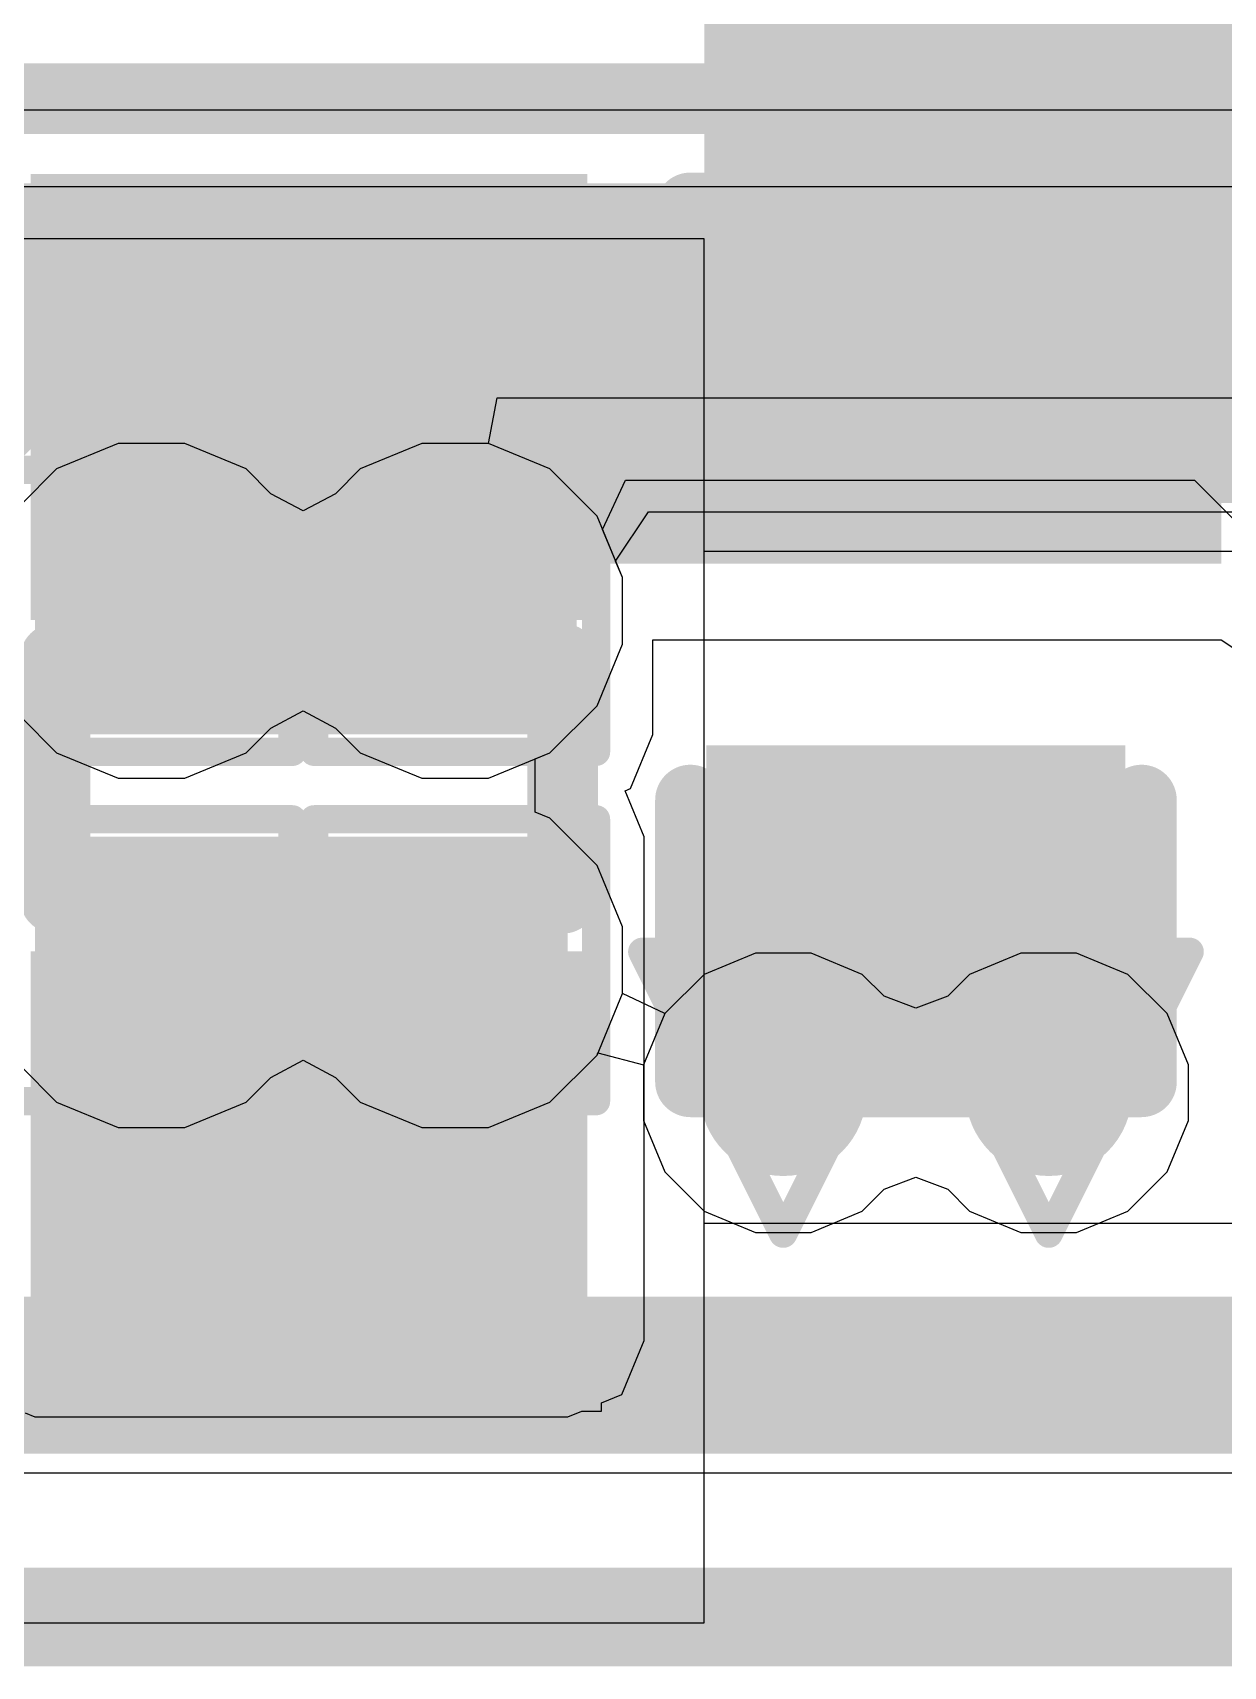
# Model space of a CAD drawing. Header units: inches. Extents: x -6 to 283, y -12 to 154.
# Drawn here: x 22.149 to 24.294, y -11.729 to -8.786 of the extents above; entities that cross this region are included whole.
import ezdxf

# ---------------------------------------------------------------- set-up
doc = ezdxf.new("R2010")
doc.units = ezdxf.units.IN
for name, color, linetype in [('Board Outline', 216, 'Continuous'), ('Bottom Layer', 5, 'Continuous'), ('Bottom Overlay', 54, 'Continuous'), ('Bottom Paste', 16, 'Continuous'), ('Bottom Solder', 6, 'Continuous'), ('Drill Drawing', 1, 'Continuous'), ('GND-1', 16, 'Continuous'), ('GND-2', 90, 'Continuous'), ('GND-3', 216, 'Continuous'), ('GND-4', 54, 'Continuous'), ('PWR-1', 156, 'Continuous'), ('PWR-2', 130, 'Continuous'), ('Signal L1', 76, 'Continuous'), ('Signal L2', 6, 'Continuous'), ('Top Layer', 1, 'Continuous'), ('Top Overlay', 2, 'Continuous'), ('Top Paste', 8, 'Continuous'), ('Top Solder', 216, 'Continuous'), ('Via Holes', 16, 'Continuous')]:
    doc.layers.add(name, color=color, linetype=linetype)

# ---------------------------------------------------------------- blocks, each defined once
blk = doc.blocks.new('0630CDMCCDS_3R3MC_B_181')
at = {"layer": 'Bottom Layer'}
blk.add_hatch(color=5, dxfattribs=at).paths.add_polyline_path([(-4.2, 1.6), (-1.8, 1.6), (-1.8, -1.6), (-4.2, -1.6)])
at = {"layer": 'Bottom Paste'}
blk.add_hatch(color=16, dxfattribs=at).paths.add_polyline_path([(-4.2, 1.6), (-1.8, 1.6), (-1.8, -1.6), (-4.2, -1.6)])
at = {"layer": 'Bottom Solder'}
blk.add_hatch(color=6, dxfattribs=at).paths.add_polyline_path([(-4.2508, 1.6508), (-1.7492, 1.6508), (-1.7492, -1.6508), (-4.2508, -1.6508)])
at = {"layer": 'Bottom Overlay'}
blk.add_lwpolyline([(3.4999, 3.3, 0.127, 0.127, 0), (-3.4901, 3.3, 0.127, 0.127, 0)], format="xyseb", dxfattribs=at)
blk = doc.blocks.new('IND_0603__1608_M_______197')
at = {"layer": 'Top Layer'}
for points in [[(-1, 0.4), (-0.4, 0.4), (-0.4, -0.4), (-1, -0.4)], [(0.4, 0.4), (1, 0.4), (1, -0.4), (0.4, -0.4)]]:
    blk.add_hatch(color=1, dxfattribs=at).paths.add_polyline_path(points)
at = {"layer": 'Top Paste'}
for points in [[(-1, 0.4), (-0.4, 0.4), (-0.4, -0.4), (-1, -0.4)], [(0.4, 0.4), (1, 0.4), (1, -0.4), (0.4, -0.4)]]:
    blk.add_hatch(color=8, dxfattribs=at).paths.add_polyline_path(points)
at = {"layer": 'Top Solder'}
for points in [[(-1.1016, 0.5016), (-0.2984, 0.5016), (-0.2984, -0.5016), (-1.1016, -0.5016)], [(0.2984, 0.5016), (1.1016, 0.5016), (1.1016, -0.5016), (0.2984, -0.5016)]]:
    blk.add_hatch(color=216, dxfattribs=at).paths.add_polyline_path(points)
at = {"layer": 'Top Overlay'}
for points in [[(-0.2032, 0.4572, 0.127, 0.127, 0), (0.2286, 0.4572, 0.127, 0.127, 0)], [(-0.2032, -0.4572, 0.127, 0.127, 0), (0.2286, -0.4572, 0.127, 0.127, 0)]]:
    blk.add_lwpolyline(points, format="xyseb", dxfattribs=at)
for points in [[(-0.2349, 0.4572, 0.0635, 0.0635, 1), (-0.1714, 0.4572, 0.0635, 0.0635, 1)], [(0.1968, 0.4572, 0.0635, 0.0635, 1), (0.2604, 0.4572, 0.0635, 0.0635, 1)], [(-0.2349, -0.4572, 0.0635, 0.0635, 1), (-0.1714, -0.4572, 0.0635, 0.0635, 1)], [(0.1968, -0.4572, 0.0635, 0.0635, 1), (0.2604, -0.4572, 0.0635, 0.0635, 1)]]:
    blk.add_lwpolyline(points, format="xyseb", close=True, dxfattribs=at)
blk = doc.blocks.new('C___0402_243')
at = {"layer": 'Top Layer'}
for points in [[(-0.6985, -0.3175), (-0.6985, 0.3175), (-0.2413, 0.3175), (-0.2413, -0.3175)], [(0.2413, -0.3175), (0.2413, 0.3175), (0.6985, 0.3175), (0.6985, -0.3175)]]:
    blk.add_hatch(color=1, dxfattribs=at).paths.add_polyline_path(points)
at = {"layer": 'Top Paste'}
for points in [[(-0.6985, -0.3175), (-0.6985, 0.3175), (-0.2413, 0.3175), (-0.2413, -0.3175)], [(0.2413, -0.3175), (0.2413, 0.3175), (0.6985, 0.3175), (0.6985, -0.3175)]]:
    blk.add_hatch(color=8, dxfattribs=at).paths.add_polyline_path(points)
at = {"layer": 'Top Solder'}
for points in [[(-0.7585, -0.3775), (-0.7585, 0.3775), (-0.1813, 0.3775), (-0.1813, -0.3775)], [(0.1813, -0.3775), (0.1813, 0.3775), (0.7585, 0.3775), (0.7585, -0.3775)]]:
    blk.add_hatch(color=216, dxfattribs=at).paths.add_polyline_path(points)
at = {"layer": 'Top Overlay'}
for points in [[(-0.7874, 0.4064, 0.127, 0.127, 0), (-0.2794, 0.4064, 0.127, 0.127, 0)], [(-0.7874, 0.4064, 0.127, 0.127, 0), (-0.7874, -0.4064, 0.127, 0.127, 0)], [(0.2794, 0.4064, 0.127, 0.127, 0), (0.7874, 0.4064, 0.127, 0.127, 0)], [(0.7874, 0.4064, 0.127, 0.127, 0), (0.7874, -0.4064, 0.127, 0.127, 0)], [(-0.7874, -0.4064, 0.127, 0.127, 0), (-0.2794, -0.4064, 0.127, 0.127, 0)], [(0.2794, -0.4064, 0.127, 0.127, 0), (0.7874, -0.4064, 0.127, 0.127, 0)]]:
    blk.add_lwpolyline(points, format="xyseb", dxfattribs=at)
for points in [[(-0.8191, 0.4064, 0.0635, 0.0635, 1), (-0.7556, 0.4064, 0.0635, 0.0635, 1)], [(-0.8191, 0.4064, 0.0635, 0.0635, 1), (-0.7556, 0.4064, 0.0635, 0.0635, 1)], [(-0.3111, 0.4064, 0.0635, 0.0635, 1), (-0.2477, 0.4064, 0.0635, 0.0635, 1)], [(0.2477, 0.4064, 0.0635, 0.0635, 1), (0.3111, 0.4064, 0.0635, 0.0635, 1)], [(0.7556, 0.4064, 0.0635, 0.0635, 1), (0.8191, 0.4064, 0.0635, 0.0635, 1)], [(0.7556, 0.4064, 0.0635, 0.0635, 1), (0.8191, 0.4064, 0.0635, 0.0635, 1)], [(-0.8191, -0.4064, 0.0635, 0.0635, 1), (-0.7556, -0.4064, 0.0635, 0.0635, 1)], [(-0.8191, -0.4064, 0.0635, 0.0635, 1), (-0.7556, -0.4064, 0.0635, 0.0635, 1)], [(-0.3111, -0.4064, 0.0635, 0.0635, 1), (-0.2477, -0.4064, 0.0635, 0.0635, 1)], [(0.2477, -0.4064, 0.0635, 0.0635, 1), (0.3111, -0.4064, 0.0635, 0.0635, 1)], [(0.7556, -0.4064, 0.0635, 0.0635, 1), (0.8191, -0.4064, 0.0635, 0.0635, 1)], [(0.7556, -0.4064, 0.0635, 0.0635, 1), (0.8191, -0.4064, 0.0635, 0.0635, 1)]]:
    blk.add_lwpolyline(points, format="xyseb", close=True, dxfattribs=at)

msp = doc.modelspace()

# ---------------------------------------------------------------- hatches: boundary and pattern name
at = {"layer": 'Bottom Layer'}
for points in [[(23.9566, -9.5826), (26.3566, -9.5826), (26.3566, -3.0879), (23.9566, -3.0879)], [(23.3589, -9.5826), (26.3566, -9.5826), (26.3566, -6.3826), (23.3589, -6.3826)]]:
    msp.add_hatch(color=5, dxfattribs=at).paths.add_polyline_path(points)
h = msp.add_hatch(color=5, dxfattribs=at)
edge = h.paths.add_edge_path()
edge.add_arc((22.3628, -9.8276), 0.2, 0, 360)
h = msp.add_hatch(color=5, dxfattribs=at)
edge = h.paths.add_edge_path()
edge.add_arc((22.91, -9.8276), 0.2, 0, 360)
h = msp.add_hatch(color=5, dxfattribs=at)
edge = h.paths.add_edge_path()
edge.add_arc((22.3628, -10.457), 0.2, 0, 360)
h = msp.add_hatch(color=5, dxfattribs=at)
edge = h.paths.add_edge_path()
edge.add_arc((22.91, -10.457), 0.2, 0, 360)
h = msp.add_hatch(color=5, dxfattribs=at)
edge = h.paths.add_edge_path()
edge.add_arc((23.5011, -10.6957), 0.15, 0, 360)
h = msp.add_hatch(color=5, dxfattribs=at)
edge = h.paths.add_edge_path()
edge.add_arc((23.9795, -10.6957), 0.15, 0, 360)
at = {"layer": 'GND-1'}
h = msp.add_hatch(color=16, dxfattribs=at)
edge = h.paths.add_edge_path()
edge.add_arc((22.3628, -9.8276), 0.2, 0, 360)
h = msp.add_hatch(color=16, dxfattribs=at)
edge = h.paths.add_edge_path()
edge.add_arc((22.91, -9.8276), 0.2, 0, 360)
h = msp.add_hatch(color=16, dxfattribs=at)
edge = h.paths.add_edge_path()
edge.add_arc((22.3628, -10.457), 0.2, 0, 360)
h = msp.add_hatch(color=16, dxfattribs=at)
edge = h.paths.add_edge_path()
edge.add_arc((22.91, -10.457), 0.2, 0, 360)
h = msp.add_hatch(color=16, dxfattribs=at)
edge = h.paths.add_edge_path()
edge.add_arc((23.5011, -10.6957), 0.15, 0, 360)
h = msp.add_hatch(color=16, dxfattribs=at)
edge = h.paths.add_edge_path()
edge.add_arc((23.9795, -10.6957), 0.15, 0, 360)
at = {"layer": 'GND-2'}
h = msp.add_hatch(color=90, dxfattribs=at)
edge = h.paths.add_edge_path()
edge.add_arc((22.3628, -9.8276), 0.2, 0, 360)
h = msp.add_hatch(color=90, dxfattribs=at)
edge = h.paths.add_edge_path()
edge.add_arc((22.91, -9.8276), 0.2, 0, 360)
h = msp.add_hatch(color=90, dxfattribs=at)
edge = h.paths.add_edge_path()
edge.add_arc((22.3628, -10.457), 0.2, 0, 360)
h = msp.add_hatch(color=90, dxfattribs=at)
edge = h.paths.add_edge_path()
edge.add_arc((22.91, -10.457), 0.2, 0, 360)
h = msp.add_hatch(color=90, dxfattribs=at)
edge = h.paths.add_edge_path()
edge.add_arc((23.5011, -10.6957), 0.15, 0, 360)
h = msp.add_hatch(color=90, dxfattribs=at)
edge = h.paths.add_edge_path()
edge.add_arc((23.9795, -10.6957), 0.15, 0, 360)
at = {"layer": 'GND-3'}
h = msp.add_hatch(color=216, dxfattribs=at)
edge = h.paths.add_edge_path()
edge.add_arc((22.3628, -9.8276), 0.2, 0, 360)
h = msp.add_hatch(color=216, dxfattribs=at)
edge = h.paths.add_edge_path()
edge.add_arc((22.91, -9.8276), 0.2, 0, 360)
h = msp.add_hatch(color=216, dxfattribs=at)
edge = h.paths.add_edge_path()
edge.add_arc((22.3628, -10.457), 0.2, 0, 360)
h = msp.add_hatch(color=216, dxfattribs=at)
edge = h.paths.add_edge_path()
edge.add_arc((22.91, -10.457), 0.2, 0, 360)
h = msp.add_hatch(color=216, dxfattribs=at)
edge = h.paths.add_edge_path()
edge.add_arc((23.5011, -10.6957), 0.15, 0, 360)
h = msp.add_hatch(color=216, dxfattribs=at)
edge = h.paths.add_edge_path()
edge.add_arc((23.9795, -10.6957), 0.15, 0, 360)
at = {"layer": 'GND-4'}
h = msp.add_hatch(color=54, dxfattribs=at)
edge = h.paths.add_edge_path()
edge.add_arc((22.3628, -9.8276), 0.2, 0, 360)
h = msp.add_hatch(color=54, dxfattribs=at)
edge = h.paths.add_edge_path()
edge.add_arc((22.91, -9.8276), 0.2, 0, 360)
h = msp.add_hatch(color=54, dxfattribs=at)
edge = h.paths.add_edge_path()
edge.add_arc((22.3628, -10.457), 0.2, 0, 360)
h = msp.add_hatch(color=54, dxfattribs=at)
edge = h.paths.add_edge_path()
edge.add_arc((22.91, -10.457), 0.2, 0, 360)
h = msp.add_hatch(color=54, dxfattribs=at)
edge = h.paths.add_edge_path()
edge.add_arc((23.5011, -10.6957), 0.15, 0, 360)
h = msp.add_hatch(color=54, dxfattribs=at)
edge = h.paths.add_edge_path()
edge.add_arc((23.9795, -10.6957), 0.15, 0, 360)
at = {"layer": 'PWR-1'}
h = msp.add_hatch(color=156, dxfattribs=at)
edge = h.paths.add_edge_path()
edge.add_arc((22.3628, -9.8276), 0.2, 0, 360)
h = msp.add_hatch(color=156, dxfattribs=at)
edge = h.paths.add_edge_path()
edge.add_arc((22.91, -9.8276), 0.2, 0, 360)
h = msp.add_hatch(color=156, dxfattribs=at)
edge = h.paths.add_edge_path()
edge.add_arc((22.3628, -10.457), 0.2, 0, 360)
h = msp.add_hatch(color=156, dxfattribs=at)
edge = h.paths.add_edge_path()
edge.add_arc((22.91, -10.457), 0.2, 0, 360)
h = msp.add_hatch(color=156, dxfattribs=at)
edge = h.paths.add_edge_path()
edge.add_arc((23.5011, -10.6957), 0.15, 0, 360)
h = msp.add_hatch(color=156, dxfattribs=at)
edge = h.paths.add_edge_path()
edge.add_arc((23.9795, -10.6957), 0.15, 0, 360)
at = {"layer": 'PWR-2'}
h = msp.add_hatch(color=130, dxfattribs=at)
edge = h.paths.add_edge_path()
edge.add_arc((22.3628, -9.8276), 0.2, 0, 360)
h = msp.add_hatch(color=130, dxfattribs=at)
edge = h.paths.add_edge_path()
edge.add_arc((22.91, -9.8276), 0.2, 0, 360)
h = msp.add_hatch(color=130, dxfattribs=at)
edge = h.paths.add_edge_path()
edge.add_arc((22.3628, -10.457), 0.2, 0, 360)
h = msp.add_hatch(color=130, dxfattribs=at)
edge = h.paths.add_edge_path()
edge.add_arc((22.91, -10.457), 0.2, 0, 360)
h = msp.add_hatch(color=130, dxfattribs=at)
edge = h.paths.add_edge_path()
edge.add_arc((23.5011, -10.6957), 0.15, 0, 360)
h = msp.add_hatch(color=130, dxfattribs=at)
edge = h.paths.add_edge_path()
edge.add_arc((23.9795, -10.6957), 0.15, 0, 360)
at = {"layer": 'Signal L1'}
h = msp.add_hatch(color=76, dxfattribs=at)
edge = h.paths.add_edge_path()
edge.add_arc((22.3628, -9.8276), 0.2, 0, 360)
h = msp.add_hatch(color=76, dxfattribs=at)
edge = h.paths.add_edge_path()
edge.add_arc((22.91, -9.8276), 0.2, 0, 360)
h = msp.add_hatch(color=76, dxfattribs=at)
edge = h.paths.add_edge_path()
edge.add_arc((22.3628, -10.457), 0.2, 0, 360)
h = msp.add_hatch(color=76, dxfattribs=at)
edge = h.paths.add_edge_path()
edge.add_arc((22.91, -10.457), 0.2, 0, 360)
h = msp.add_hatch(color=76, dxfattribs=at)
edge = h.paths.add_edge_path()
edge.add_arc((23.5011, -10.6957), 0.15, 0, 360)
h = msp.add_hatch(color=76, dxfattribs=at)
edge = h.paths.add_edge_path()
edge.add_arc((23.9795, -10.6957), 0.15, 0, 360)
at = {"layer": 'Signal L2'}
msp.add_hatch(color=6, dxfattribs=at).paths.add_polyline_path([(21.7076, -9.4546), (25.5573, -9.4546), (25.5573, -9.201), (21.7076, -9.201)])
h = msp.add_hatch(color=6, dxfattribs=at)
edge = h.paths.add_edge_path()
edge.add_arc((22.3628, -9.8276), 0.2, 0, 360)
h = msp.add_hatch(color=6, dxfattribs=at)
edge = h.paths.add_edge_path()
edge.add_arc((22.91, -9.8276), 0.2, 0, 360)
h = msp.add_hatch(color=6, dxfattribs=at)
edge = h.paths.add_edge_path()
edge.add_arc((22.3628, -10.457), 0.2, 0, 360)
h = msp.add_hatch(color=6, dxfattribs=at)
edge = h.paths.add_edge_path()
edge.add_arc((22.91, -10.457), 0.2, 0, 360)
h = msp.add_hatch(color=6, dxfattribs=at)
edge = h.paths.add_edge_path()
edge.add_arc((23.5011, -10.6957), 0.15, 0, 360)
h = msp.add_hatch(color=6, dxfattribs=at)
edge = h.paths.add_edge_path()
edge.add_arc((23.9795, -10.6957), 0.15, 0, 360)
at = {"layer": 'Top Layer'}
for points in [[(24.0902, -9.3554), (24.2902, -9.3554), (24.2902, -8.1115), (24.0902, -8.1115)], [(23.1291, -9.1423), (22.1531, -9.1423), (22.1531, -10.0502), (23.1291, -10.0502)], [(22.1531, -9.7423), (24.2902, -9.7423), (24.2902, -9.1423), (22.1531, -9.1423)], [(22.1531, -11.1423), (23.113, -11.1423), (23.113, -10.2344), (22.1531, -10.2344)]]:
    msp.add_hatch(color=1, dxfattribs=at).paths.add_polyline_path(points)
h = msp.add_hatch(color=1, dxfattribs=at)
edge = h.paths.add_edge_path()
edge.add_arc((22.3628, -9.8276), 0.2, 0, 360)
h = msp.add_hatch(color=1, dxfattribs=at)
edge = h.paths.add_edge_path()
edge.add_arc((22.91, -9.8276), 0.2, 0, 360)
h = msp.add_hatch(color=1, dxfattribs=at)
edge = h.paths.add_edge_path()
edge.add_arc((22.3628, -10.457), 0.2, 0, 360)
h = msp.add_hatch(color=1, dxfattribs=at)
edge = h.paths.add_edge_path()
edge.add_arc((22.91, -10.457), 0.2, 0, 360)
h = msp.add_hatch(color=1, dxfattribs=at)
edge = h.paths.add_edge_path()
edge.add_arc((23.5011, -10.6957), 0.15, 0, 360)
h = msp.add_hatch(color=1, dxfattribs=at)
edge = h.paths.add_edge_path()
edge.add_arc((23.9795, -10.6957), 0.15, 0, 360)
at = {"layer": 'Via Holes'}
h = msp.add_hatch(color=7, dxfattribs=at)
edge = h.paths.add_edge_path()
edge.add_arc((22.3628, -9.8276), 0.1, 0, 360)
h = msp.add_hatch(color=7, dxfattribs=at)
edge = h.paths.add_edge_path()
edge.add_arc((22.91, -9.8276), 0.1, 0, 360)
h = msp.add_hatch(color=7, dxfattribs=at)
edge = h.paths.add_edge_path()
edge.add_arc((22.3628, -10.457), 0.1, 0, 360)
h = msp.add_hatch(color=7, dxfattribs=at)
edge = h.paths.add_edge_path()
edge.add_arc((22.91, -10.457), 0.1, 0, 360)
h = msp.add_hatch(color=7, dxfattribs=at)
edge = h.paths.add_edge_path()
edge.add_arc((23.5011, -10.6957), 0.075, 0, 360)
h = msp.add_hatch(color=7, dxfattribs=at)
edge = h.paths.add_edge_path()
edge.add_arc((23.9795, -10.6957), 0.075, 0, 360)

# ---------------------------------------------------------------- linework, layer by layer
at = {"layer": 'Board Outline'}
msp.add_lwpolyline([(12.0364, -11.6401, 0.1778, 0.1778, 0), (75.4223, -11.6401, 0.1778, 0.1778, 0)], format="xyseb", dxfattribs=at)
at = {"layer": 'Bottom Layer'}
for p, q in [((23.3589, -9.1572), (20.8116, -9.1572)), ((23.3589, -11.6508), (23.3589, -9.1572)), ((23.3589, -10.9312), (23.3589, -9.72)), ((23.3589, -9.72), (24.3571, -9.72)), ((26.3634, -10.9312), (23.3589, -10.9312)), ((20.8116, -11.6508), (23.3589, -11.6508))]:
    msp.add_line(p, q, dxfattribs=at)
msp.add_lwpolyline([(22.0178, -11.1902, 0.254, 0.254, 0), (26.4707, -11.1902, 0.254, 0.254, 0)], format="xyseb", dxfattribs=at)
at = {"layer": 'Drill Drawing'}
for points in [[(22.1088, -9.5736, 0.0508, 0.0508, 0), (22.6168, -9.5736, 0.0508, 0.0508, 0)], [(22.6168, -10.0816, 0.0508, 0.0508, 0), (22.6168, -9.5736, 0.0508, 0.0508, 0)], [(22.656, -9.5736, 0.0508, 0.0508, 0), (23.164, -9.5736, 0.0508, 0.0508, 0)], [(22.656, -10.0816, 0.0508, 0.0508, 0), (22.656, -9.5736, 0.0508, 0.0508, 0)], [(23.164, -10.0816, 0.0508, 0.0508, 0), (23.164, -9.5736, 0.0508, 0.0508, 0)], [(22.1088, -10.0816, 0.0508, 0.0508, 0), (22.6168, -10.0816, 0.0508, 0.0508, 0)], [(22.656, -10.0816, 0.0508, 0.0508, 0), (23.164, -10.0816, 0.0508, 0.0508, 0)], [(22.1088, -10.203, 0.0508, 0.0508, 0), (22.6168, -10.203, 0.0508, 0.0508, 0)], [(22.6168, -10.711, 0.0508, 0.0508, 0), (22.6168, -10.203, 0.0508, 0.0508, 0)], [(22.656, -10.203, 0.0508, 0.0508, 0), (23.164, -10.203, 0.0508, 0.0508, 0)], [(22.656, -10.711, 0.0508, 0.0508, 0), (22.656, -10.203, 0.0508, 0.0508, 0)], [(23.164, -10.711, 0.0508, 0.0508, 0), (23.164, -10.203, 0.0508, 0.0508, 0)], [(23.2471, -10.4417, 0.0508, 0.0508, 0), (23.7551, -10.4417, 0.0508, 0.0508, 0)], [(23.2471, -10.4417, 0.0508, 0.0508, 0), (23.5011, -10.9497, 0.0508, 0.0508, 0)], [(23.5011, -10.9497, 0.0508, 0.0508, 0), (23.7551, -10.4417, 0.0508, 0.0508, 0)], [(23.7255, -10.4417, 0.0508, 0.0508, 0), (24.2335, -10.4417, 0.0508, 0.0508, 0)], [(23.7255, -10.4417, 0.0508, 0.0508, 0), (23.9795, -10.9497, 0.0508, 0.0508, 0)], [(23.9795, -10.9497, 0.0508, 0.0508, 0), (24.2335, -10.4417, 0.0508, 0.0508, 0)], [(22.1088, -10.711, 0.0508, 0.0508, 0), (22.6168, -10.711, 0.0508, 0.0508, 0)], [(22.656, -10.711, 0.0508, 0.0508, 0), (23.164, -10.711, 0.0508, 0.0508, 0)]]:
    msp.add_lwpolyline(points, format="xyseb", dxfattribs=at)
for points in [[(22.6041, -9.5736, 0.0254, 0.0254, 1), (22.6295, -9.5736, 0.0254, 0.0254, 1)], [(22.6041, -9.5736, 0.0254, 0.0254, 1), (22.6295, -9.5736, 0.0254, 0.0254, 1)], [(22.6433, -9.5736, 0.0254, 0.0254, 1), (22.6687, -9.5736, 0.0254, 0.0254, 1)], [(22.6433, -9.5736, 0.0254, 0.0254, 1), (22.6687, -9.5736, 0.0254, 0.0254, 1)], [(23.1513, -9.5736, 0.0254, 0.0254, 1), (23.1767, -9.5736, 0.0254, 0.0254, 1)], [(23.1513, -9.5736, 0.0254, 0.0254, 1), (23.1767, -9.5736, 0.0254, 0.0254, 1)], [(22.6041, -10.0816, 0.0254, 0.0254, 1), (22.6295, -10.0816, 0.0254, 0.0254, 1)], [(22.6041, -10.0816, 0.0254, 0.0254, 1), (22.6295, -10.0816, 0.0254, 0.0254, 1)], [(22.6433, -10.0816, 0.0254, 0.0254, 1), (22.6687, -10.0816, 0.0254, 0.0254, 1)], [(22.6433, -10.0816, 0.0254, 0.0254, 1), (22.6687, -10.0816, 0.0254, 0.0254, 1)], [(23.1513, -10.0816, 0.0254, 0.0254, 1), (23.1767, -10.0816, 0.0254, 0.0254, 1)], [(23.1513, -10.0816, 0.0254, 0.0254, 1), (23.1767, -10.0816, 0.0254, 0.0254, 1)], [(22.6041, -10.203, 0.0254, 0.0254, 1), (22.6295, -10.203, 0.0254, 0.0254, 1)], [(22.6041, -10.203, 0.0254, 0.0254, 1), (22.6295, -10.203, 0.0254, 0.0254, 1)], [(22.6433, -10.203, 0.0254, 0.0254, 1), (22.6687, -10.203, 0.0254, 0.0254, 1)], [(22.6433, -10.203, 0.0254, 0.0254, 1), (22.6687, -10.203, 0.0254, 0.0254, 1)], [(23.1513, -10.203, 0.0254, 0.0254, 1), (23.1767, -10.203, 0.0254, 0.0254, 1)], [(23.1513, -10.203, 0.0254, 0.0254, 1), (23.1767, -10.203, 0.0254, 0.0254, 1)], [(23.2344, -10.4417, 0.0254, 0.0254, 1), (23.2598, -10.4417, 0.0254, 0.0254, 1)], [(23.2344, -10.4417, 0.0254, 0.0254, 1), (23.2598, -10.4417, 0.0254, 0.0254, 1)], [(23.7128, -10.4417, 0.0254, 0.0254, 1), (23.7382, -10.4417, 0.0254, 0.0254, 1)], [(23.7128, -10.4417, 0.0254, 0.0254, 1), (23.7382, -10.4417, 0.0254, 0.0254, 1)], [(23.7424, -10.4417, 0.0254, 0.0254, 1), (23.7678, -10.4417, 0.0254, 0.0254, 1)], [(23.7424, -10.4417, 0.0254, 0.0254, 1), (23.7678, -10.4417, 0.0254, 0.0254, 1)], [(24.2208, -10.4417, 0.0254, 0.0254, 1), (24.2462, -10.4417, 0.0254, 0.0254, 1)], [(24.2208, -10.4417, 0.0254, 0.0254, 1), (24.2462, -10.4417, 0.0254, 0.0254, 1)], [(22.6041, -10.711, 0.0254, 0.0254, 1), (22.6295, -10.711, 0.0254, 0.0254, 1)], [(22.6041, -10.711, 0.0254, 0.0254, 1), (22.6295, -10.711, 0.0254, 0.0254, 1)], [(22.6433, -10.711, 0.0254, 0.0254, 1), (22.6687, -10.711, 0.0254, 0.0254, 1)], [(22.6433, -10.711, 0.0254, 0.0254, 1), (22.6687, -10.711, 0.0254, 0.0254, 1)], [(23.1513, -10.711, 0.0254, 0.0254, 1), (23.1767, -10.711, 0.0254, 0.0254, 1)], [(23.1513, -10.711, 0.0254, 0.0254, 1), (23.1767, -10.711, 0.0254, 0.0254, 1)], [(23.4884, -10.9497, 0.0254, 0.0254, 1), (23.5138, -10.9497, 0.0254, 0.0254, 1)], [(23.4884, -10.9497, 0.0254, 0.0254, 1), (23.5138, -10.9497, 0.0254, 0.0254, 1)], [(23.9668, -10.9497, 0.0254, 0.0254, 1), (23.9922, -10.9497, 0.0254, 0.0254, 1)], [(23.9668, -10.9497, 0.0254, 0.0254, 1), (23.9922, -10.9497, 0.0254, 0.0254, 1)]]:
    msp.add_lwpolyline(points, format="xyseb", close=True, dxfattribs=at)
at = {"layer": 'GND-1'}
for p, q in [((22.3028, -9.526), (22.1919, -9.5719)), ((22.4228, -9.526), (22.3028, -9.526)), ((22.5336, -9.5719), (22.4228, -9.526)), ((22.85, -9.526), (22.7391, -9.5719)), ((22.97, -9.526), (22.85, -9.526)), ((23.0808, -9.5719), (22.97, -9.526)), ((22.1919, -9.5719), (22.1274, -9.6365)), ((22.5783, -9.6166), (22.5336, -9.5719)), ((22.7391, -9.5719), (22.6944, -9.6166)), ((23.1657, -9.6567), (23.0808, -9.5719)), ((22.6364, -9.6473), (22.5783, -9.6166)), ((22.6944, -9.6166), (22.6364, -9.6473)), ((23.2116, -9.7676), (23.1657, -9.6567)), ((23.2116, -9.8876), (23.2116, -9.7676)), ((23.1657, -9.9984), (23.2116, -9.8876)), ((23.0808, -10.0833), (23.1657, -9.9984)), ((23.0545, -10.0942), (23.0808, -10.0833)), ((23.0545, -10.1904), (23.0545, -10.0942)), ((23.0808, -10.2013), (23.0545, -10.1904)), ((23.1657, -10.2862), (23.0808, -10.2013)), ((23.2116, -10.397), (23.1657, -10.2862)), ((23.2116, -10.517), (23.2116, -10.397)), ((23.1657, -10.6279), (23.2116, -10.517)), ((22.1274, -10.6481), (22.1919, -10.7127)), ((22.5783, -10.668), (22.6364, -10.6373)), ((22.6364, -10.6373), (22.6944, -10.668)), ((23.0808, -10.7127), (23.1657, -10.6279)), ((22.5336, -10.7127), (22.5783, -10.668)), ((22.6944, -10.668), (22.7391, -10.7127)), ((22.1919, -10.7127), (22.3028, -10.7586)), ((22.4228, -10.7586), (22.5336, -10.7127)), ((22.7391, -10.7127), (22.85, -10.7586)), ((22.97, -10.7586), (23.0808, -10.7127)), ((22.3028, -10.7586), (22.4228, -10.7586)), ((22.85, -10.7586), (22.97, -10.7586)), ((35.9919, -11.3812), (12.0364, -11.3812))]:
    msp.add_line(p, q, dxfattribs=at)
at = {"layer": 'GND-2'}
for p, q in [((22.3028, -9.526), (22.1919, -9.5719)), ((22.4228, -9.526), (22.3028, -9.526)), ((22.5336, -9.5719), (22.4228, -9.526)), ((22.85, -9.526), (22.7391, -9.5719)), ((22.97, -9.526), (22.85, -9.526)), ((23.0808, -9.5719), (22.97, -9.526)), ((22.1919, -9.5719), (22.1274, -9.6365)), ((22.5783, -9.6166), (22.5336, -9.5719)), ((22.7391, -9.5719), (22.6944, -9.6166)), ((23.1657, -9.6567), (23.0808, -9.5719)), ((22.6364, -9.6473), (22.5783, -9.6166)), ((22.6944, -9.6166), (22.6364, -9.6473)), ((23.2116, -9.7676), (23.1657, -9.6567)), ((23.2116, -9.8876), (23.2116, -9.7676)), ((23.1657, -9.9984), (23.2116, -9.8876)), ((23.0808, -10.0833), (23.1657, -9.9984)), ((23.0545, -10.0942), (23.0808, -10.0833)), ((23.0545, -10.1904), (23.0545, -10.0942)), ((23.0808, -10.2013), (23.0545, -10.1904)), ((23.1657, -10.2862), (23.0808, -10.2013)), ((23.2116, -10.397), (23.1657, -10.2862)), ((23.2116, -10.517), (23.2116, -10.397)), ((23.1657, -10.6279), (23.2116, -10.517)), ((22.1274, -10.6481), (22.1919, -10.7127)), ((22.5783, -10.668), (22.6364, -10.6373)), ((22.6364, -10.6373), (22.6944, -10.668)), ((23.0808, -10.7127), (23.1657, -10.6279)), ((22.5336, -10.7127), (22.5783, -10.668)), ((22.6944, -10.668), (22.7391, -10.7127)), ((22.1919, -10.7127), (22.3028, -10.7586)), ((22.4228, -10.7586), (22.5336, -10.7127)), ((22.7391, -10.7127), (22.85, -10.7586)), ((22.97, -10.7586), (23.0808, -10.7127)), ((22.3028, -10.7586), (22.4228, -10.7586)), ((22.85, -10.7586), (22.97, -10.7586)), ((35.9919, -11.3812), (12.0364, -11.3812))]:
    msp.add_line(p, q, dxfattribs=at)
at = {"layer": 'GND-3'}
for p, q in [((22.3028, -9.526), (22.1919, -9.5719)), ((22.4228, -9.526), (22.3028, -9.526)), ((22.5336, -9.5719), (22.4228, -9.526)), ((22.85, -9.526), (22.7391, -9.5719)), ((22.97, -9.526), (22.85, -9.526)), ((23.0808, -9.5719), (22.97, -9.526)), ((22.1919, -9.5719), (22.1274, -9.6365)), ((22.5783, -9.6166), (22.5336, -9.5719)), ((22.7391, -9.5719), (22.6944, -9.6166)), ((23.1657, -9.6567), (23.0808, -9.5719)), ((22.6364, -9.6473), (22.5783, -9.6166)), ((22.6944, -9.6166), (22.6364, -9.6473)), ((23.2116, -9.7676), (23.1657, -9.6567)), ((23.2116, -9.8876), (23.2116, -9.7676)), ((23.1657, -9.9984), (23.2116, -9.8876)), ((23.0808, -10.0833), (23.1657, -9.9984)), ((23.0545, -10.0942), (23.0808, -10.0833)), ((23.0545, -10.1904), (23.0545, -10.0942)), ((23.0808, -10.2013), (23.0545, -10.1904)), ((23.1657, -10.2862), (23.0808, -10.2013)), ((23.2116, -10.397), (23.1657, -10.2862)), ((23.2116, -10.517), (23.2116, -10.397)), ((23.1657, -10.6279), (23.2116, -10.517)), ((22.1274, -10.6481), (22.1919, -10.7127)), ((22.5783, -10.668), (22.6364, -10.6373)), ((22.6364, -10.6373), (22.6944, -10.668)), ((23.0808, -10.7127), (23.1657, -10.6279)), ((22.5336, -10.7127), (22.5783, -10.668)), ((22.6944, -10.668), (22.7391, -10.7127)), ((22.1919, -10.7127), (22.3028, -10.7586)), ((22.4228, -10.7586), (22.5336, -10.7127)), ((22.7391, -10.7127), (22.85, -10.7586)), ((22.97, -10.7586), (23.0808, -10.7127)), ((22.3028, -10.7586), (22.4228, -10.7586)), ((22.85, -10.7586), (22.97, -10.7586)), ((35.9919, -11.3812), (12.0364, -11.3812))]:
    msp.add_line(p, q, dxfattribs=at)
at = {"layer": 'GND-4'}
for p, q in [((22.3028, -9.526), (22.1919, -9.5719)), ((22.4228, -9.526), (22.3028, -9.526)), ((22.5336, -9.5719), (22.4228, -9.526)), ((22.85, -9.526), (22.7391, -9.5719)), ((22.97, -9.526), (22.85, -9.526)), ((23.0808, -9.5719), (22.97, -9.526)), ((22.1919, -9.5719), (22.1274, -9.6365)), ((22.5783, -9.6166), (22.5336, -9.5719)), ((22.7391, -9.5719), (22.6944, -9.6166)), ((23.1657, -9.6567), (23.0808, -9.5719)), ((22.6364, -9.6473), (22.5783, -9.6166)), ((22.6944, -9.6166), (22.6364, -9.6473)), ((23.2116, -9.7676), (23.1657, -9.6567)), ((23.2116, -9.8876), (23.2116, -9.7676)), ((23.1657, -9.9984), (23.2116, -9.8876)), ((23.0808, -10.0833), (23.1657, -9.9984)), ((23.0545, -10.0942), (23.0808, -10.0833)), ((23.0545, -10.1904), (23.0545, -10.0942)), ((23.0808, -10.2013), (23.0545, -10.1904)), ((23.1657, -10.2862), (23.0808, -10.2013)), ((23.2116, -10.397), (23.1657, -10.2862)), ((23.2116, -10.517), (23.2116, -10.397)), ((23.1657, -10.6279), (23.2116, -10.517)), ((22.1274, -10.6481), (22.1919, -10.7127)), ((22.5783, -10.668), (22.6364, -10.6373)), ((22.6364, -10.6373), (22.6944, -10.668)), ((23.0808, -10.7127), (23.1657, -10.6279)), ((22.5336, -10.7127), (22.5783, -10.668)), ((22.6944, -10.668), (22.7391, -10.7127)), ((22.1919, -10.7127), (22.3028, -10.7586)), ((22.4228, -10.7586), (22.5336, -10.7127)), ((22.7391, -10.7127), (22.85, -10.7586)), ((22.97, -10.7586), (23.0808, -10.7127)), ((22.3028, -10.7586), (22.4228, -10.7586)), ((22.85, -10.7586), (22.97, -10.7586)), ((35.9919, -11.3812), (12.0364, -11.3812))]:
    msp.add_line(p, q, dxfattribs=at)
at = {"layer": 'PWR-1'}
for p, q in [((24.9219, -8.9256), (18.6233, -8.9256)), ((22.97, -9.526), (22.9855, -9.4435)), ((22.9855, -9.4435), (24.8147, -9.4435)), ((23.0808, -9.5719), (22.97, -9.526)), ((23.1657, -9.6567), (23.0808, -9.5719)), ((23.2116, -9.7676), (23.1657, -9.6567)), ((23.2116, -9.8876), (23.2116, -9.7676)), ((23.1657, -9.9984), (23.2116, -9.8876)), ((23.0808, -10.0833), (23.1657, -9.9984)), ((23.0545, -10.0942), (23.0808, -10.0833)), ((23.0545, -10.1904), (23.0545, -10.0942)), ((23.0808, -10.2013), (23.0545, -10.1904)), ((23.1657, -10.2862), (23.0808, -10.2013)), ((23.2116, -10.397), (23.1657, -10.2862)), ((23.2116, -10.517), (23.2116, -10.397)), ((23.4511, -10.4441), (23.3586, -10.4824)), ((23.5512, -10.4441), (23.4511, -10.4441)), ((23.6436, -10.4824), (23.5512, -10.4441)), ((23.9295, -10.4441), (23.837, -10.4824)), ((24.0296, -10.4441), (23.9295, -10.4441)), ((24.1221, -10.4824), (24.0296, -10.4441)), ((23.3586, -10.4824), (23.2878, -10.5531)), ((23.683, -10.5217), (23.6436, -10.4824)), ((23.837, -10.4824), (23.7976, -10.5217)), ((24.1928, -10.5531), (24.1221, -10.4824)), ((23.2878, -10.5531), (23.2116, -10.517)), ((23.7403, -10.5434), (23.683, -10.5217)), ((23.7976, -10.5217), (23.7403, -10.5434)), ((24.2311, -10.6456), (24.1928, -10.5531)), ((23.1657, -10.6279), (23.1674, -10.6237)), ((23.1674, -10.6237), (23.2495, -10.6456)), ((22.1274, -10.6481), (22.1919, -10.7127)), ((22.5783, -10.668), (22.6364, -10.6373)), ((22.6364, -10.6373), (22.6944, -10.668)), ((23.0808, -10.7127), (23.1657, -10.6279)), ((23.2495, -10.6456), (23.2495, -10.7457)), ((24.2311, -10.7457), (24.2311, -10.6456)), ((22.5336, -10.7127), (22.5783, -10.668)), ((22.6944, -10.668), (22.7391, -10.7127)), ((22.1919, -10.7127), (22.3028, -10.7586)), ((22.4228, -10.7586), (22.5336, -10.7127)), ((22.7391, -10.7127), (22.85, -10.7586)), ((22.97, -10.7586), (23.0808, -10.7127)), ((22.3028, -10.7586), (22.4228, -10.7586)), ((22.85, -10.7586), (22.97, -10.7586)), ((23.2495, -10.7457), (23.2878, -10.8382)), ((24.1928, -10.8382), (24.2311, -10.7457)), ((23.2878, -10.8382), (23.3586, -10.909)), ((23.683, -10.8696), (23.7403, -10.848)), ((23.7403, -10.848), (23.7976, -10.8696)), ((24.1221, -10.909), (24.1928, -10.8382)), ((23.6436, -10.909), (23.683, -10.8696)), ((23.7976, -10.8696), (23.837, -10.909)), ((23.3586, -10.909), (23.4511, -10.9473)), ((23.5512, -10.9473), (23.6436, -10.909)), ((23.837, -10.909), (23.9295, -10.9473)), ((24.0296, -10.9473), (24.1221, -10.909)), ((23.4511, -10.9473), (23.5512, -10.9473)), ((23.9295, -10.9473), (24.0296, -10.9473)), ((35.9919, -11.3812), (12.0364, -11.3812))]:
    msp.add_line(p, q, dxfattribs=at)
for points in [[(18.6233, -9.1845, 0.254, 0.254, 0), (22.5771, -9.1845, 0.254, 0.254, 0)], [(22.3835, -9.3781, 0.254, 0.254, 0), (22.5771, -9.1845, 0.254, 0.254, 0)], [(22.5771, -9.1845, 0.254, 0.254, 0), (24.9219, -9.1845, 0.254, 0.254, 0)], [(22.3835, -9.8276, 0.254, 0.254, 0), (22.3835, -9.3781, 0.254, 0.254, 0)]]:
    msp.add_lwpolyline(points, format="xyseb", dxfattribs=at)
for points in [[(22.5136, -9.1845, 0.127, 0.127, 1), (22.6406, -9.1845, 0.127, 0.127, 1)], [(22.5136, -9.1845, 0.127, 0.127, 1), (22.6406, -9.1845, 0.127, 0.127, 1)], [(22.5136, -9.1845, 0.127, 0.127, 1), (22.6406, -9.1845, 0.127, 0.127, 1)], [(22.32, -9.3781, 0.127, 0.127, 1), (22.447, -9.3781, 0.127, 0.127, 1)], [(22.32, -9.3781, 0.127, 0.127, 1), (22.447, -9.3781, 0.127, 0.127, 1)], [(22.32, -9.8276, 0.127, 0.127, 1), (22.447, -9.8276, 0.127, 0.127, 1)]]:
    msp.add_lwpolyline(points, format="xyseb", close=True, dxfattribs=at)
at = {"layer": 'PWR-2'}
for p, q in [((22.3028, -9.526), (22.1919, -9.5719)), ((22.4228, -9.526), (22.3028, -9.526)), ((22.5336, -9.5719), (22.4228, -9.526)), ((22.85, -9.526), (22.7391, -9.5719)), ((22.97, -9.526), (22.85, -9.526)), ((23.0808, -9.5719), (22.97, -9.526)), ((22.1919, -9.5719), (22.1274, -9.6365)), ((22.5783, -9.6166), (22.5336, -9.5719)), ((22.7391, -9.5719), (22.6944, -9.6166)), ((23.1657, -9.6567), (23.0808, -9.5719)), ((22.6364, -9.6473), (22.5783, -9.6166)), ((22.6944, -9.6166), (22.6364, -9.6473)), ((23.2116, -9.7676), (23.1657, -9.6567)), ((23.2116, -9.8876), (23.2116, -9.7676)), ((23.1657, -9.9984), (23.2116, -9.8876)), ((23.0808, -10.0833), (23.1657, -9.9984)), ((22.1274, -10.0187), (22.1919, -10.0833)), ((22.5783, -10.0386), (22.6364, -10.0079)), ((22.6364, -10.0079), (22.6945, -10.0386)), ((22.5336, -10.0833), (22.5783, -10.0386)), ((22.6945, -10.0386), (22.7391, -10.0833)), ((22.1919, -10.0833), (22.3028, -10.1292)), ((22.4228, -10.1292), (22.5336, -10.0833)), ((22.7391, -10.0833), (22.85, -10.1292)), ((22.97, -10.1292), (23.0808, -10.0833)), ((22.3028, -10.1292), (22.4228, -10.1292)), ((22.85, -10.1292), (22.97, -10.1292)), ((23.4511, -10.4441), (23.3586, -10.4824)), ((23.5512, -10.4441), (23.4511, -10.4441)), ((23.6436, -10.4824), (23.5512, -10.4441)), ((23.9295, -10.4441), (23.837, -10.4824)), ((24.0296, -10.4441), (23.9295, -10.4441)), ((24.1221, -10.4824), (24.0296, -10.4441)), ((23.3586, -10.4824), (23.2878, -10.5531)), ((23.683, -10.5217), (23.6436, -10.4824)), ((23.837, -10.4824), (23.7976, -10.5217)), ((24.1928, -10.5531), (24.1221, -10.4824)), ((23.7403, -10.5434), (23.683, -10.5217)), ((23.7976, -10.5217), (23.7403, -10.5434)), ((23.2878, -10.5531), (23.2495, -10.6456)), ((24.2311, -10.6456), (24.1928, -10.5531)), ((23.2495, -10.6456), (23.2495, -10.7457)), ((24.2311, -10.7457), (24.2311, -10.6456)), ((23.2495, -10.7457), (23.2878, -10.8382)), ((24.1928, -10.8382), (24.2311, -10.7457)), ((23.2878, -10.8382), (23.3586, -10.909)), ((23.683, -10.8696), (23.7403, -10.848)), ((23.7403, -10.848), (23.7976, -10.8696)), ((24.1221, -10.909), (24.1928, -10.8382)), ((23.6436, -10.909), (23.683, -10.8696)), ((23.7976, -10.8696), (23.837, -10.909)), ((23.3586, -10.909), (23.4511, -10.9473)), ((23.5512, -10.9473), (23.6436, -10.909)), ((23.837, -10.909), (23.9295, -10.9473)), ((24.0296, -10.9473), (24.1221, -10.909)), ((23.4511, -10.9473), (23.5512, -10.9473)), ((23.9295, -10.9473), (24.0296, -10.9473)), ((35.9919, -11.3812), (12.0364, -11.3812))]:
    msp.add_line(p, q, dxfattribs=at)
at = {"layer": 'Signal L1'}
for p, q in [((23.1992, -9.7378), (23.2586, -9.6489)), ((23.2586, -9.6489), (24.4723, -9.6489)), ((23.2116, -9.7676), (23.1992, -9.7378)), ((23.2116, -9.8876), (23.2116, -9.7676)), ((23.1657, -9.9984), (23.2116, -9.8876)), ((23.0808, -10.0833), (23.1657, -9.9984)), ((23.0545, -10.0942), (23.0808, -10.0833)), ((23.0545, -10.1904), (23.0545, -10.0942)), ((23.0808, -10.2013), (23.0545, -10.1904)), ((23.1657, -10.2862), (23.0808, -10.2013)), ((23.2116, -10.397), (23.1657, -10.2862)), ((23.2116, -10.517), (23.2116, -10.397)), ((23.1657, -10.6279), (23.2116, -10.517)), ((22.1274, -10.6481), (22.1919, -10.7127)), ((22.5783, -10.668), (22.6364, -10.6373)), ((22.6364, -10.6373), (22.6944, -10.668)), ((23.0808, -10.7127), (23.1657, -10.6279)), ((22.5336, -10.7127), (22.5783, -10.668)), ((22.6944, -10.668), (22.7391, -10.7127)), ((22.1919, -10.7127), (22.3028, -10.7586)), ((22.4228, -10.7586), (22.5336, -10.7127)), ((22.7391, -10.7127), (22.85, -10.7586)), ((22.97, -10.7586), (23.0808, -10.7127)), ((22.3028, -10.7586), (22.4228, -10.7586)), ((22.85, -10.7586), (22.97, -10.7586)), ((35.9919, -11.3812), (12.0364, -11.3812))]:
    msp.add_line(p, q, dxfattribs=at)
for points in [[(19.1535, -8.9047, 0.127, 0.127, 0), (30.606, -8.9047, 0.127, 0.127, 0)], [(19.0068, -9.1857, 0.127, 0.127, 0), (27.8748, -9.1857, 0.127, 0.127, 0)], [(19.0008, -9.4546, 0.127, 0.127, 0), (27.6475, -9.4546, 0.127, 0.127, 0)]]:
    msp.add_lwpolyline(points, format="xyseb", dxfattribs=at)
at = {"layer": 'Signal L2'}
for p, q in [((25.5573, -9.0635), (21.7076, -9.0635)), ((23.1757, -9.681), (23.2172, -9.5921)), ((23.2172, -9.5921), (24.2419, -9.5921)), ((24.2419, -9.5921), (24.3699, -9.72)), ((23.2116, -9.7676), (23.1757, -9.681)), ((23.2116, -9.8876), (23.2116, -9.7676)), ((23.1657, -9.9984), (23.2116, -9.8876)), ((23.0808, -10.0833), (23.1657, -9.9984)), ((23.0545, -10.0942), (23.0808, -10.0833)), ((23.0545, -10.1904), (23.0545, -10.0942)), ((23.0808, -10.2013), (23.0545, -10.1904)), ((23.1657, -10.2862), (23.0808, -10.2013)), ((23.2116, -10.397), (23.1657, -10.2862)), ((23.2116, -10.517), (23.2116, -10.397)), ((23.1657, -10.6279), (23.2116, -10.517)), ((22.1274, -10.6481), (22.1919, -10.7127)), ((22.5783, -10.668), (22.6364, -10.6373)), ((22.6364, -10.6373), (22.6944, -10.668)), ((23.0808, -10.7127), (23.1657, -10.6279)), ((22.5336, -10.7127), (22.5783, -10.668)), ((22.6944, -10.668), (22.7391, -10.7127)), ((22.1919, -10.7127), (22.3028, -10.7586)), ((22.4228, -10.7586), (22.5336, -10.7127)), ((22.7391, -10.7127), (22.85, -10.7586)), ((22.97, -10.7586), (23.0808, -10.7127)), ((22.3028, -10.7586), (22.4228, -10.7586)), ((22.85, -10.7586), (22.97, -10.7586)), ((29.7494, -11.3812), (12.0364, -11.3812))]:
    msp.add_line(p, q, dxfattribs=at)
for points in [[(21.7076, -9.2899, 0.1778, 0.1778, 0), (22.2661, -9.2899, 0.1778, 0.1778, 0)], [(21.7284, -9.8276, 0.1778, 0.1778, 0), (22.2661, -9.2899, 0.1778, 0.1778, 0)], [(22.3423, -9.2899, 0.1778, 0.1778, 0), (24.251, -9.2899, 0.1778, 0.1778, 0)], [(24.251, -9.2899, 0.1778, 0.1778, 0), (25.5251, -9.2899, 0.1778, 0.1778, 0)], [(24.251, -9.2899, 0.1778, 0.1778, 0), (24.59, -9.6289, 0.1778, 0.1778, 0)]]:
    msp.add_lwpolyline(points, format="xyseb", dxfattribs=at)
for points in [[(22.2216, -9.2899, 0.0889, 0.0889, 1), (22.3105, -9.2899, 0.0889, 0.0889, 1)], [(22.2216, -9.2899, 0.0889, 0.0889, 1), (22.3105, -9.2899, 0.0889, 0.0889, 1)], [(22.2978, -9.2899, 0.0889, 0.0889, 1), (22.3867, -9.2899, 0.0889, 0.0889, 1)], [(24.2066, -9.2899, 0.0889, 0.0889, 1), (24.2955, -9.2899, 0.0889, 0.0889, 1)], [(24.2066, -9.2899, 0.0889, 0.0889, 1), (24.2955, -9.2899, 0.0889, 0.0889, 1)], [(24.2066, -9.2899, 0.0889, 0.0889, 1), (24.2955, -9.2899, 0.0889, 0.0889, 1)]]:
    msp.add_lwpolyline(points, format="xyseb", close=True, dxfattribs=at)
at = {"layer": 'Top Layer'}
for p, q in [((23.2665, -10.0502), (23.2665, -9.8798)), ((23.2665, -9.8798), (24.2902, -9.8798)), ((24.2902, -9.8798), (24.313, -9.895)), ((23.2263, -10.1474), (23.2665, -10.0502)), ((23.2162, -10.1516), (23.2263, -10.1474)), ((23.2504, -10.2344), (23.2162, -10.1516)), ((23.2504, -11.1423), (23.2504, -10.2344)), ((23.2102, -11.2395), (23.2504, -11.1423)), ((23.1737, -11.2546), (23.2102, -11.2395)), ((23.113, -11.2798), (23.1382, -11.2693)), ((23.1382, -11.2693), (23.1737, -11.2693)), ((23.1737, -11.2693), (23.1737, -11.2546)), ((22.1352, -11.2723), (22.1531, -11.2798)), ((22.1531, -11.2798), (23.113, -11.2798)), ((35.9919, -11.3812), (15.2733, -11.3812))]:
    msp.add_line(p, q, dxfattribs=at)

# ---------------------------------------------------------------- block references
for name, p, rotation in [('0630CDMCCDS_3R3MC_B_181', (22.1566, -7.9826), 180), ('IND_0603__1608_M_______197', (22.6467, -10.1423), 90), ('C___0402_243', (23.7403, -9.8888), 90)]:
    msp.add_blockref(name, p, dxfattribs=dict(rotation=rotation))

doc.saveas('drawing.dxf')
